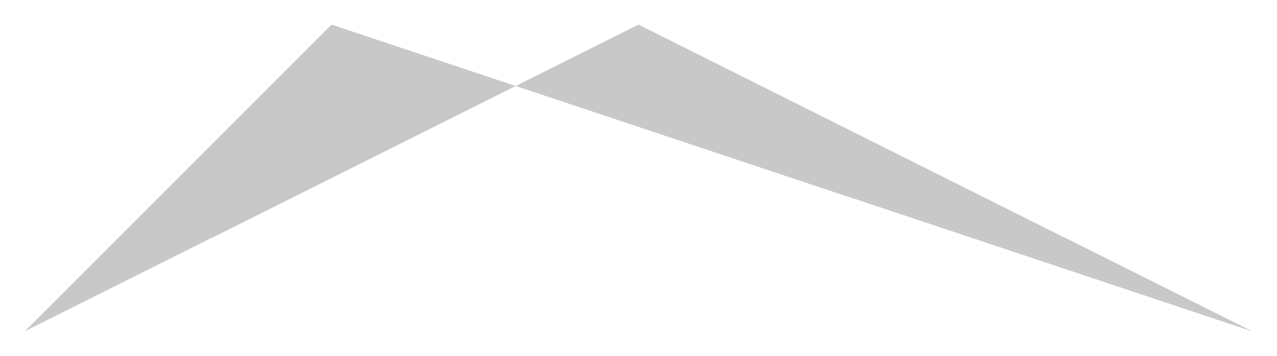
# Model space of a CAD drawing. Extents: x 0 to 4, y 0 to 1.
import ezdxf

# ---------------------------------------------------------------- set-up
doc = ezdxf.new("R2010")
doc.units = 0

msp = doc.modelspace()

# ---------------------------------------------------------------- linework, layer by layer
at = {"layer": '', "color": 0}
msp.add_solid([(0, 0), (1, 1), (2, 1), (4, 0)], dxfattribs=at)

doc.saveas('drawing.dxf')
